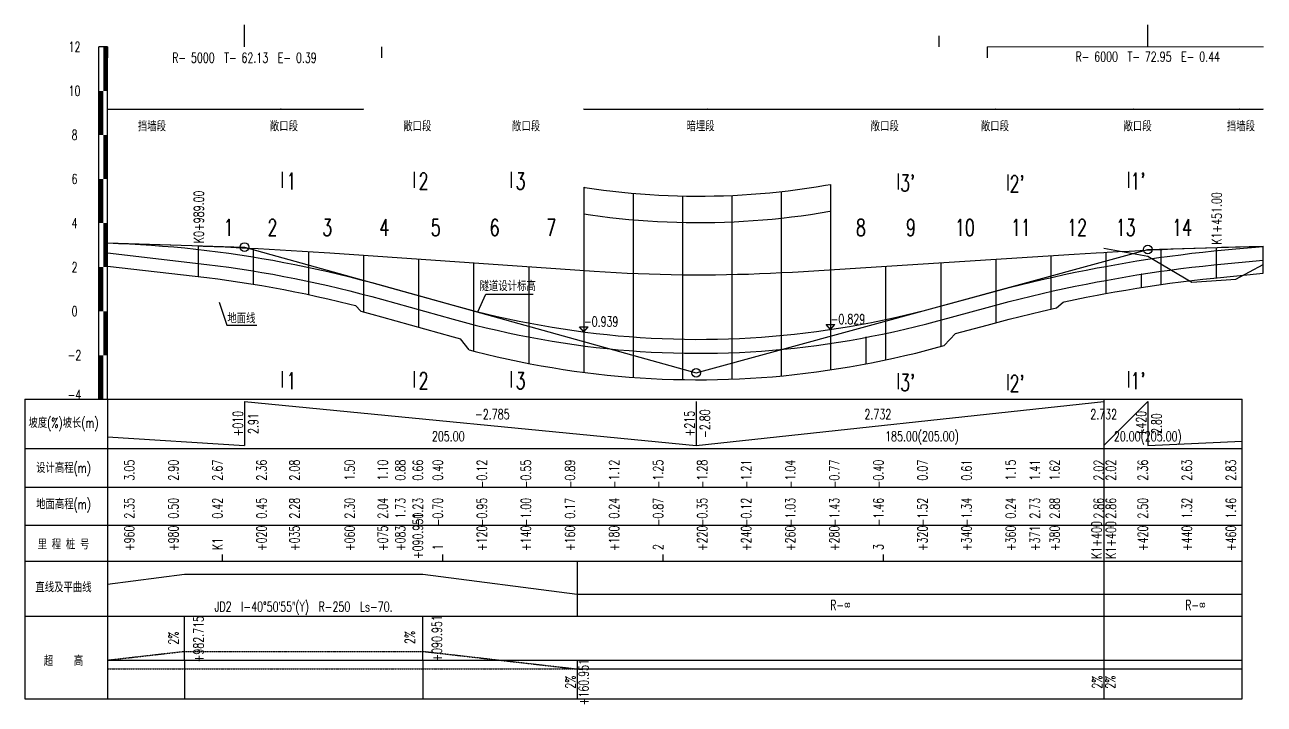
# Model space of a CAD drawing. Header units: millimetres. Extents: x -24222 to 32035, y -74604 to 14337.
# Drawn here: x -24222 to 32035, y -74604 to -43765 of the extents above; entities that cross this region are included whole.
import ezdxf
from ezdxf.enums import TextEntityAlignment as Align

# ---------------------------------------------------------------- set-up
doc = ezdxf.new("R2010")
doc.units = ezdxf.units.MM
doc.header["$LTSCALE"] = 0.25
doc.header["$MEASUREMENT"] = 0
doc.linetypes.add('DASHED', pattern=[19.05, 12.7, -6.35])
for name, color, linetype in [('BPD1', 5, 'Continuous'), ('dmx', 7, 'Continuous'), ('LCZH', 5, 'Continuous'), ('shuju', 5, 'Continuous'), ('sjx', 1, 'Continuous'), ('变坡点', 5, 'Continuous'), ('右超高', 1, 'Continuous'), ('左超高', 6, 'ByLayer'), ('文字', 7, 'Continuous'), ('标尺', 3, 'Continuous'), ('栏目', 3, 'Continuous'), ('次轮廓线', 7, 'Continuous'), ('轮廓线', 1, 'Continuous'), ('面积', 4, 'Continuous')]:
    doc.layers.add(name, color=color, linetype=linetype)
doc.styles.get("Standard").update_dxf_attribs({"font": 'simplex1.shx', "width": 0.7, "bigfont": 'hztxt.shx'})
doc.dimstyles.new('副本 100', dxfattribs={"dimscale": 1.5, "dimtxt": 3, "dimasz": 2, "dimexe": 1, "dimexo": 1, "dimgap": 0.5, "dimtad": 1, "dimdec": 0, "dimlfac": 100, "dimzin": 0, "dimdsep": 46, "dimtxsty": 'Standard', "dimcen": 0.09, "dimclrd": 256, "dimclre": 256, "dimclrt": 7, "dimadec": 0, "dimazin": 0, "dimtfac": 1, "dimtdec": 0, "dimtix": 1, "dimtmove": 0, "dimatfit": 3, "dimfxl": 0, "dimtolj": 1, "dimtzin": 0, "dimarcsym": 0})

# ---------------------------------------------------------------- blocks, each defined once
blk = doc.blocks.new('*D151')
at = {"lineweight": -2}
for p, q in [((-16350, -47597), (-16350, -47586)), ((-16347, -47588), (-8853, -47588)), ((-8850, -47597), (-8850, -47586))]:
    blk.add_line(p, q, dxfattribs=at)
for points in [[(-16347, -47587), (-16347, -47588), (-16350, -47588)], [(-8853, -47587), (-8853, -47588), (-8850, -47588)]]:
    blk.add_solid(points)
at = {"layer": 'Defpoints', "color": 0}
for p in [(-8850, -47588), (-16350, -53800), (-8850, -54226)]:
    blk.add_point(p, dxfattribs=at)
at = {"color": 7, "lineweight": -3, "insert": (-12600, -47585), "char_height": 4.5, "attachment_point": 5}
blk.add_mtext('\\A1;3x2500', dxfattribs=at)
blk = doc.blocks.new('*D152')
at = {"lineweight": -2}
for p, q in [((1150, -47597), (1150, -47586)), ((1153, -47588), (12347, -47588)), ((12350, -47597), (12350, -47586))]:
    blk.add_line(p, q, dxfattribs=at)
for points in [[(1153, -47587), (1153, -47588), (1150, -47588)], [(12347, -47587), (12347, -47588), (12350, -47588)]]:
    blk.add_solid(points)
at = {"layer": 'Defpoints', "color": 0}
for p in [(12350, -47588), (1150, -53800), (12350, -54765)]:
    blk.add_point(p, dxfattribs=at)
at = {"color": 7, "lineweight": -3, "insert": (6750, -47585), "char_height": 4.5, "attachment_point": 5}
blk.add_mtext('\\A1;5x2240', dxfattribs=at)
blk = doc.blocks.new('*D153')
at = {"lineweight": -2}
for p, q in [((12350, -47597), (12350, -47586)), ((12353, -47588), (17347, -47588)), ((17350, -47597), (17350, -47586))]:
    blk.add_line(p, q, dxfattribs=at)
for points in [[(12353, -47587), (12353, -47588), (12350, -47588)], [(17347, -47587), (17347, -47588), (17350, -47588)]]:
    blk.add_solid(points)
at = {"layer": 'Defpoints', "color": 0}
for p in [(17350, -47588), (12350, -53800), (17350, -54914)]:
    blk.add_point(p, dxfattribs=at)
at = {"color": 7, "lineweight": -3, "insert": (14850, -47585), "char_height": 4.5, "attachment_point": 5}
blk.add_mtext('\\A1;2x2500', dxfattribs=at)
blk = doc.blocks.new('*D154')
at = {"lineweight": -2}
for p, q in [((22350, -47597), (22350, -47586)), ((22353, -47588), (29847, -47588)), ((29850, -47597), (29850, -47586))]:
    blk.add_line(p, q, dxfattribs=at)
for points in [[(22353, -47587), (22353, -47588), (22350, -47588)], [(29847, -47587), (29847, -47588), (29850, -47588)]]:
    blk.add_solid(points)
at = {"layer": 'Defpoints', "color": 0}
for p in [(29850, -47588), (22350, -53800), (29850, -54226)]:
    blk.add_point(p, dxfattribs=at)
at = {"color": 7, "lineweight": -3, "insert": (26100, -47585), "char_height": 4.5, "attachment_point": 5}
blk.add_mtext('\\A1;3x2500', dxfattribs=at)
blk = doc.blocks.new('*D155')
at = {"lineweight": -2}
for p, q in [((13962, -57941), (13951, -57943)), ((13953, -57946), (13953, -59140)), ((13962, -59141), (13951, -59143))]:
    blk.add_line(p, q, dxfattribs=at)
for points in [[(13952, -57946), (13953, -57946), (13953, -57943)], [(13952, -59140), (13953, -59140), (13953, -59143)]]:
    blk.add_solid(points)
at = {"layer": 'Defpoints', "color": 0}
for p in [(14850, -57776), (14850, -58976), (13953, -59143)]:
    blk.add_point(p, dxfattribs=at)
at = {"color": 7, "lineweight": -3, "insert": (13950, -58543), "char_height": 4.5, "attachment_point": 5, "rotation": 90}
blk.add_mtext('\\A1;120', dxfattribs=at)
blk = doc.blocks.new('*D156')
at = {"lineweight": -2}
for p, q in [((26462, -55085), (26451, -55087)), ((26453, -55089), (26453, -55683)), ((26462, -55685), (26451, -55687))]:
    blk.add_line(p, q, dxfattribs=at)
for points in [[(26452, -55089), (26453, -55089), (26453, -55086)], [(26452, -55683), (26453, -55683), (26453, -55686)]]:
    blk.add_solid(points)
at = {"layer": 'Defpoints', "color": 0}
for p in [(27350, -54955), (26453, -55686), (27350, -55555)]:
    blk.add_point(p, dxfattribs=at)
at = {"color": 7, "lineweight": -3, "insert": (26450, -55386), "char_height": 4.5, "attachment_point": 5, "rotation": 90}
blk.add_mtext('\\A1;60', dxfattribs=at)
blk = doc.blocks.new('*D157')
at = {"lineweight": -2}
for p, q in [((17350, -47597), (17350, -47586)), ((17353, -47588), (22347, -47588)), ((22350, -47597), (22350, -47586))]:
    blk.add_line(p, q, dxfattribs=at)
for points in [[(17353, -47587), (17353, -47588), (17350, -47588)], [(22347, -47587), (22347, -47588), (22350, -47588)]]:
    blk.add_solid(points)
at = {"layer": 'Defpoints', "color": 0}
for p in [(22350, -47588), (17350, -53800), (22350, -54914)]:
    blk.add_point(p, dxfattribs=at)
at = {"color": 7, "lineweight": -3, "insert": (19850, -47585), "char_height": 4.5, "attachment_point": 5}
blk.add_mtext('\\A1;2x2500', dxfattribs=at)
blk = doc.blocks.new('*D158')
at = {"lineweight": -2}
for p, q in [((-20464, -47597), (-20464, -47586)), ((-20461, -47588), (-16353, -47588)), ((-16350, -47597), (-16350, -47586))]:
    blk.add_line(p, q, dxfattribs=at)
for points in [[(-20461, -47587), (-20461, -47588), (-20464, -47588)], [(-16353, -47587), (-16353, -47588), (-16350, -47588)]]:
    blk.add_solid(points)
at = {"layer": 'Defpoints', "color": 0}
for p in [(-16350, -47588), (-20464, -53800), (-16350, -54226)]:
    blk.add_point(p, dxfattribs=at)
at = {"color": 7, "lineweight": -3, "insert": (-18407, -47585), "char_height": 4.5, "attachment_point": 5}
blk.add_mtext('\\A1;41', dxfattribs=at)
blk = doc.blocks.new('*D159')
at = {"lineweight": -2}
for p, q in [((29850, -47597), (29850, -47586)), ((29853, -47588), (31984, -47588)), ((31987, -47597), (31987, -47586))]:
    blk.add_line(p, q, dxfattribs=at)
for points in [[(29853, -47587), (29853, -47588), (29850, -47588)], [(31984, -47587), (31984, -47588), (31987, -47588)]]:
    blk.add_solid(points)
at = {"layer": 'Defpoints', "color": 0}
for p in [(31987, -47588), (29850, -53800), (31987, -54226)]:
    blk.add_point(p, dxfattribs=at)
at = {"color": 7, "lineweight": -3, "insert": (30918, -47585), "char_height": 4.5, "attachment_point": 5}
blk.add_mtext('\\A1;29', dxfattribs=at)

msp = doc.modelspace()

# ---------------------------------------------------------------- linework, layer by layer
msp.add_line((31987.179, -55045.342), (31987.179, -53807.455))
at = {"layer": 'BPD1'}
for p, q in [((-14250.292, -60868.401), (-14250.292, -62868.401)), ((-14250.292, -60868.401), (6249.708, -62868.401)), ((6249.708, -60868.401), (6249.708, -62868.401)), ((6249.708, -62868.401), (24749.708, -60868.401)), ((24749.708, -62868.401), (26749.708, -60868.401)), ((26749.708, -60868.401), (26749.708, -62868.401)), ((-20463.706, -62467.536), (-14250.292, -62868.401)), ((26749.708, -62868.401), (31030.421, -62669.298)), ((844.762, -68108.461), (844.762, -70605.404)), ((-20463.706, -72605.404), (24749.708, -72605.404)), ((24749.708, -72605.404), (31030.421, -72605.404))]:
    msp.add_line(p, q, dxfattribs=at)
at = {"layer": 'BPD1', "flags": 128}
for points in [[(-20463.706, -69156.519), (-16978.809, -68708.461), (-6155.238, -68708.461), (844.762, -69608.461), (24749.708, -69608.461)], [(24749.708, -69608.461), (31030.421, -69608.461)]]:
    msp.add_lwpolyline(points, dxfattribs=at)
at = {"layer": 'dmx'}
msp.add_lwpolyline([(24749.708, -53902.25), (26749.708, -54263.325), (28749.708, -55442.019), (30749.708, -55309.359), (31987.179, -54650.33)], dxfattribs=at)
at = {"layer": 'LCZH'}
for p, q in [((-15250.292, -68108.461), (-15250.292, -67808.461)), ((-5250.292, -68108.461), (-5250.292, -67808.461)), ((4749.708, -68108.461), (4749.708, -67808.461)), ((14749.708, -68108.461), (14749.708, -67808.461))]:
    msp.add_line(p, q, dxfattribs=at)
at = {"layer": 'shuju'}
for p, q in [((-16978.792, -72605.404), (-16978.792, -70605.404)), ((-6155.192, -72605.404), (-6155.192, -70605.404)), ((-16978.792, -72605.404), (-16978.792, -74356.923)), ((-6155.192, -72605.404), (-6155.192, -74356.923)), ((844.808, -72605.404), (844.808, -74356.923)), ((844.808, -72605.404), (844.808, -74356.923))]:
    msp.add_line(p, q, dxfattribs=at)
at = {"layer": 'sjx'}
for p, q in [((-8968.916, -56769.297), (-9213.706, -56506.927)), ((22614.088, -56611.62), (22904.103, -56349.435)), ((17514.983, -58322.236), (18025.355, -57782.817)), ((-4050.292, -58523.137), (-4450.292, -58017.15))]:
    msp.add_line(p, q, dxfattribs=at)
at = {"layer": 'sjx', "flags": 128}
for points in [[(1149.708, -51138.158), (1201.972, -51146.509), (1623.299, -51208.565), (2044.217, -51265.299), (2464.759, -51316.725), (2884.959, -51362.858), (3304.852, -51403.708), (3724.473, -51439.286), (4143.859, -51469.602), (4563.045, -51494.664), (4982.07, -51514.478), (5400.971, -51529.05), (5819.784, -51538.384), (6238.549, -51542.482), (6657.303, -51541.346), (7076.085, -51534.975), (7494.931, -51523.367), (7913.881, -51506.52), (8332.972, -51484.428), (8752.24, -51457.086), (9171.724, -51424.487), (9591.459, -51386.621), (10011.481, -51343.479), (10431.825, -51295.05), (10852.526, -51241.321), (11273.617, -51182.278), (11695.131, -51117.907), (12117.101, -51048.192), (12349.708, -51006.855)], [(1149.708, -52351.757), (1455.717, -52396.828), (1891.234, -52455.53), (2326.445, -52508.751), (2761.378, -52556.5), (3196.06, -52598.789), (3630.52, -52635.625), (4064.788, -52667.017), (4498.895, -52692.971), (4932.869, -52713.492), (5366.741, -52728.585), (5800.543, -52738.253), (6234.305, -52742.498), (6668.059, -52741.321), (7101.834, -52734.722), (7535.663, -52722.699), (7969.576, -52705.25), (8403.604, -52682.371), (8837.777, -52654.057), (9272.125, -52620.302), (9706.678, -52581.1), (10141.465, -52536.441), (10576.515, -52486.318), (11011.856, -52430.719), (11447.515, -52369.634), (11883.519, -52303.05), (12319.893, -52230.955), (12349.708, -52225.656)], [(-20463.706, -53668.177), (-19963.706, -53685.677), (-19463.706, -53708.177), (-18963.706, -53735.677), (-18463.706, -53768.177), (-17963.706, -53805.677), (-17463.706, -53848.177), (-16963.706, -53895.677), (-16463.706, -53948.177), (-15963.706, -54005.677), (-15463.706, -54068.177), (-14963.706, -54135.677), (-14463.706, -54208.177), (-13963.706, -54285.677), (-13463.706, -54368.177), (-12963.706, -54455.677), (-12463.706, -54548.177), (-11963.706, -54645.677), (-11463.706, -54748.177), (-10963.706, -54855.677), (-10463.706, -54968.177), (-9963.706, -55085.677), (-9463.706, -55208.177), (-8963.706, -55335.677), (-8463.706, -55468.177), (-8036.877, -55585.243), (-4784.438, -56491.166), (-4284.438, -56627.309), (-3784.438, -56757.203), (-3284.438, -56880.846), (-2784.438, -56998.239), (-2284.438, -57109.382), (-1784.438, -57214.276), (-1284.438, -57312.919), (-784.438, -57405.312), (-284.438, -57491.456), (215.562, -57571.349), (715.562, -57644.992), (1215.562, -57712.386), (1715.562, -57773.529), (2215.562, -57828.422), (2715.562, -57877.065), (3215.562, -57919.459), (3715.562, -57955.602), (4215.562, -57985.495), (4715.562, -58009.139), (5215.562, -58026.532), (5715.562, -58037.675), (6215.562, -58042.568), (6715.562, -58041.212), (7215.562, -58033.605), (7715.562, -58019.748), (8215.562, -57999.642), (8715.562, -57973.285), (9215.562, -57940.678), (9715.562, -57901.822), (10215.562, -57856.715), (10715.562, -57805.358), (11215.562, -57747.751), (11715.562, -57683.895), (12215.562, -57613.788), (12715.562, -57537.431), (13215.562, -57454.825), (13715.562, -57365.968), (14215.562, -57270.861), (14715.562, -57169.504), (15215.562, -57061.898), (15715.562, -56948.041), (16215.562, -56827.934), (16715.562, -56701.578), (17215.562, -56568.971), (17283.855, -56550.374), (19454.586, -55957.393), (19954.586, -55822.891), (20454.586, -55692.556), (20954.586, -55566.387), (21454.586, -55444.385), (21954.586, -55326.55), (22454.586, -55212.881), (22954.586, -55103.379), (23454.586, -54998.044), (23954.586, -54896.875), (24454.586, -54799.873), (24749.708, -54744.574), (25249.708, -54654.198), (25749.708, -54567.988), (26249.708, -54485.946), (26749.708, -54408.07), (27249.708, -54334.36), (27749.708, -54264.817), (28249.708, -54199.441), (28749.708, -54138.232), (29249.708, -54081.189), (29749.708, -54028.313), (30249.708, -53979.604), (30749.708, -53935.061), (31987.179, -53835.133)], [(-20463.706, -54123.177), (-15963.706, -54640.677), (-15463.706, -54703.177), (-14963.706, -54770.677), (-14463.706, -54843.177), (-13963.706, -54920.677), (-13463.706, -55003.177), (-12963.706, -55090.677), (-12463.706, -55183.177), (-11963.706, -55280.677), (-11463.706, -55383.177), (-10963.706, -55490.677), (-10463.706, -55603.177), (-9963.706, -55720.677), (-9463.706, -55843.177), (-8963.706, -55970.677), (-8463.706, -56103.177), (-8036.877, -56220.243), (-4784.438, -57126.166), (-4284.438, -57262.309), (-3784.438, -57392.203), (-3284.438, -57515.846), (-2784.438, -57633.239), (-2284.438, -57744.382), (-1784.438, -57849.276), (-1284.438, -57947.919), (-784.438, -58040.312), (-284.438, -58126.456), (215.562, -58206.349), (715.562, -58279.992), (1215.562, -58347.386), (1715.562, -58408.529), (2215.562, -58463.422), (2715.562, -58512.065), (3215.562, -58554.459), (3715.562, -58590.602), (4215.562, -58620.495), (4715.562, -58644.139), (5215.562, -58661.532), (5715.562, -58672.675), (6215.562, -58677.568), (6715.562, -58676.212), (7215.562, -58668.605), (7715.562, -58654.748), (8215.562, -58634.642), (8715.562, -58608.285), (9215.562, -58575.678), (9715.562, -58536.822), (10215.562, -58491.715), (10715.562, -58440.358), (11215.562, -58382.751), (11715.562, -58318.895), (12215.562, -58248.788), (12715.562, -58172.431), (13215.562, -58089.825), (13715.562, -58000.968), (14215.562, -57905.861), (14715.562, -57804.504), (15215.562, -57696.898), (15715.562, -57583.041), (16215.562, -57462.934), (16715.562, -57336.578), (17215.562, -57203.971), (17283.855, -57185.374), (19454.586, -56592.393), (19954.586, -56457.891), (20454.586, -56327.556), (20954.586, -56201.387), (21454.586, -56079.385), (21954.586, -55961.55), (22454.586, -55847.881), (22954.586, -55738.379), (23454.586, -55633.044), (23954.586, -55531.875), (24454.586, -55434.873), (24749.708, -55379.574), (25249.708, -55289.198), (25749.708, -55202.988), (26249.708, -55120.946), (26749.708, -55043.07), (27249.708, -54969.36), (27749.708, -54899.817), (28249.708, -54834.441), (28749.708, -54773.232), (29249.708, -54716.189), (29749.708, -54663.313), (31987.179, -54445.342)], [(-20463.706, -54723.177), (-15963.706, -55240.677), (-15463.706, -55303.177), (-14963.706, -55370.677), (-14463.706, -55443.177), (-13963.706, -55520.677), (-13463.706, -55603.177), (-12963.706, -55690.677), (-12463.706, -55783.177), (-11963.706, -55880.677), (-11463.706, -55983.177), (-10963.706, -56090.677), (-10463.706, -56203.177), (-9963.706, -56320.677), (-9463.706, -56443.177), (-9213.706, -56506.927)], [(22904.103, -56349.435), (22954.586, -56338.379), (23454.586, -56233.044), (23954.586, -56131.875), (24454.586, -56034.873), (24749.708, -55979.574), (25249.708, -55889.198), (25749.708, -55802.988), (26249.708, -55720.946), (26749.708, -55643.07), (27249.708, -55569.36), (27749.708, -55499.817), (28249.708, -55434.441), (28749.708, -55373.232), (29249.708, -55316.189), (29749.708, -55263.313), (31987.179, -55045.342)], [(-8968.916, -56769.297), (-8463.706, -56903.177), (-8036.877, -57020.243), (-4784.438, -57926.166), (-4450.292, -58017.15)], [(18025.355, -57782.817), (19454.586, -57392.393), (19954.586, -57257.891), (20454.586, -57127.556), (20954.586, -57001.387), (21454.586, -56879.385), (21954.586, -56761.55), (22614.088, -56611.62)], [(-4050.292, -58523.137), (-3784.438, -58592.203), (-3284.438, -58715.846), (-2784.438, -58833.239), (-2284.438, -58944.382), (-1784.438, -59049.276), (-1284.438, -59147.919), (-784.438, -59240.312), (-284.438, -59326.456), (215.562, -59406.349), (715.562, -59479.992), (1215.562, -59547.386), (1715.562, -59608.529), (2215.562, -59663.422), (2715.562, -59712.065), (3215.562, -59754.459), (3715.562, -59790.602), (4215.562, -59820.495), (4715.562, -59844.139), (5215.562, -59861.532), (5715.562, -59872.675), (6215.562, -59877.568), (6715.562, -59876.212), (7215.562, -59868.605), (7715.562, -59854.748), (8215.562, -59834.642), (8715.562, -59808.285), (9215.562, -59775.678), (9715.562, -59736.822), (10215.562, -59691.715), (10715.562, -59640.358), (11215.562, -59582.751), (11715.562, -59518.895), (12215.562, -59448.788), (12715.562, -59372.431), (13215.562, -59289.825), (13715.562, -59200.968), (14215.562, -59105.861), (14715.562, -59004.504), (15215.562, -58896.898), (15715.562, -58783.041), (16215.562, -58662.934), (16715.562, -58536.578), (17215.562, -58403.971), (17283.855, -58385.374), (17514.983, -58322.236)]]:
    msp.add_lwpolyline(points, dxfattribs=at)
at = {"layer": '变坡点'}
for p, q in [((-14250.292, -44764.579), (-14250.292, -43764.579)), ((26749.708, -44764.579), (26749.708, -43764.579)), ((17283.855, -44764.579), (17283.855, -44264.579)), ((-20463.706, -44764.579), (-20463.706, -45264.579)), ((-8036.877, -44764.579), (-8036.877, -45264.579)), ((19454.586, -44764.579), (19454.586, -45264.579)), ((-20463.706, -53668.177), (-20463.706, -50268.177))]:
    msp.add_line(p, q, dxfattribs=at)
at = {"layer": '变坡点', "const_width": 50, "flags": 128}
for points in [[(19454.586, -44764.579), (24749.708, -44764.579)], [(24749.708, -44764.579), (32009.692, -44764.579)]]:
    msp.add_lwpolyline(points, dxfattribs=at)
at = {"layer": '变坡点', "flags": 128}
for points in [[(-20463.706, -53668.177), (-14250.292, -53854.579), (6249.708, -59564.579), (24749.708, -54510.921)], [(24749.708, -54510.921), (26749.708, -53964.579), (31987.179, -53807.455)]]:
    msp.add_lwpolyline(points, dxfattribs=at)
at = {"layer": '变坡点'}
for centre in [(-14250.292, -53854.579), (26749.708, -53964.579), (6249.708, -59564.579)]:
    msp.add_circle(centre, 200, dxfattribs=at)
at = {"layer": '右超高', "color": 5, "flags": 128}
msp.add_lwpolyline([(24749.708, -73005.404), (31030.421, -73005.404)], dxfattribs=at)
at = {"layer": '左超高', "color": 5, "linetype": 'DASHED', "flags": 128}
for points in [[(-20463.706, -72603.68), (-16978.792, -72205.404), (-6155.192, -72205.404), (844.808, -73005.404), (24749.708, -73005.404)], [(-20463.706, -73005.404), (-16978.792, -73005.404), (-6155.192, -73005.404), (844.808, -73005.404), (24749.708, -73005.404)]]:
    msp.add_lwpolyline(points, dxfattribs=at)
at = {"layer": '左超高', "flags": 128}
msp.add_lwpolyline([(24749.708, -73005.404), (31030.421, -73005.404)], dxfattribs=at)
at = {"layer": '文字'}
for p, q in [((-3659.25, -56788.16), (-3295.469, -55990.018)), ((-3295.469, -55990.018), (-1140.601, -55990.018)), ((-15396.341, -56359.027), (-15047.236, -57394.301)), ((-15047.236, -57394.301), (-13694.145, -57394.301))]:
    msp.add_line(p, q, dxfattribs=at)
at = {"layer": '文字', "const_width": 60}
for points in [[(-12533.741, -51174.237), (-12533.741, -50424.237)], [(-6538.211, -51174.237), (-6538.211, -50424.237)], [(-2135.6, -51174.237), (-2135.6, -50424.237)], [(15431.325, -51253.058), (15431.325, -50503.058)], [(20402.678, -51296.566), (20402.678, -50546.566)], [(25885.489, -51174.237), (25885.489, -50424.237)], [(-12533.741, -60233.628), (-12533.741, -59483.628)], [(-6538.211, -60233.628), (-6538.211, -59483.628)], [(-2135.6, -60235.842), (-2135.6, -59485.842)], [(15431.325, -60314.662), (15431.325, -59564.662)], [(20402.678, -60358.17), (20402.678, -59608.17)], [(25885.489, -60235.842), (25885.489, -59485.842)]]:
    msp.add_lwpolyline(points, dxfattribs=at)
at = {"layer": '标尺'}
for p, q in [((-20863.706, -60764.579), (-20863.706, -44764.579)), ((-20463.706, -44764.579), (-20863.706, -44764.579)), ((-20463.706, -60764.579), (-20463.706, -44764.579)), ((24749.708, -60764.579), (31030.421, -60764.579)), ((31030.421, -68108.461), (31030.421, -60764.579)), ((31030.421, -74356.923), (31030.421, -68108.461))]:
    msp.add_line(p, q, dxfattribs=at)
at = {"layer": '标尺', "const_width": 200, "flags": 128}
for points in [[(-20563.706, -46764.579), (-20563.706, -44764.579)], [(-20763.706, -48764.579), (-20763.706, -46764.579)], [(-20563.706, -50764.579), (-20563.706, -48764.579)], [(-20763.706, -52764.579), (-20763.706, -50764.579)], [(-20563.706, -54764.579), (-20563.706, -52764.579)], [(-20763.706, -56764.579), (-20763.706, -54764.579)], [(-20563.706, -58764.579), (-20563.706, -56764.579)], [(-20763.706, -60764.579), (-20763.706, -58764.579)]]:
    msp.add_lwpolyline(points, dxfattribs=at)
at = {"layer": '栏目'}
for p, q in [((-24221.558, -60764.579), (24749.708, -60764.579)), ((-24221.558, -60764.579), (-24221.558, -68108.461)), ((-20463.706, -60764.579), (-20463.706, -74356.923)), ((24749.708, -60764.579), (31030.421, -60764.579)), ((24749.708, -60764.579), (24749.708, -68108.461)), ((-24221.558, -62997.642), (24749.708, -62997.642)), ((24749.708, -63004.034), (31030.421, -63004.034)), ((-24221.558, -64753.004), (24749.708, -64753.004)), ((24749.708, -64753.004), (31030.421, -64753.004)), ((-24221.558, -66481.865), (24749.708, -66481.865)), ((24749.708, -66481.865), (31030.421, -66481.865)), ((-24221.558, -68108.461), (24749.708, -68108.461)), ((-24221.558, -68108.461), (-24221.558, -74356.923)), ((24749.708, -68108.461), (31030.421, -68108.461)), ((24749.708, -68108.461), (24749.708, -74356.923)), ((-24221.558, -70605.404), (24749.708, -70605.404)), ((24749.708, -70605.404), (31030.421, -70605.404)), ((-24221.558, -74356.923), (24749.708, -74356.923)), ((24749.708, -74356.923), (31030.421, -74356.923))]:
    msp.add_line(p, q, dxfattribs=at)
at = {"layer": '次轮廓线'}
for p, q in [((3389.708, -51410.902), (3389.708, -59767.047)), ((5629.708, -51534.148), (5629.708, -59870.762)), ((7869.708, -51508.296), (7869.708, -59848.55)), ((10109.708, -51332.162), (10109.708, -59701.264)), ((-13850.292, -53912.488), (-13850.292, -55539.39)), ((27349.708, -53965.433), (27349.708, -55555.452)), ((-11350.292, -54056.589), (-11350.292, -56007.561)), ((-8850.292, -54225.994), (-8850.292, -56800.732)), ((-6350.292, -54397.945), (-6350.292, -57490.018)), ((17349.708, -54560.677), (17349.708, -58367.384)), ((19849.708, -54402.14), (19849.708, -57286.104)), ((22349.708, -54243.604), (22349.708, -56671.724)), ((24849.708, -54090.326), (24849.708, -55961.498)), ((-3850.292, -54569.897), (-3850.292, -58575.095)), ((-1350.292, -54741.848), (-1350.292, -59134.927)), ((14849.708, -54719.214), (14849.708, -58975.634))]:
    msp.add_line(p, q, dxfattribs=at)
at = {"layer": '轮廓线'}
for p, q in [((1149.708, -51138.158), (1149.708, -59538.509)), ((12349.708, -51006.855), (12349.708, -59428.302)), ((-16350.292, -53799.637), (-16350.292, -55196.22)), ((29849.708, -53871.79), (29849.708, -55253.572))]:
    msp.add_line(p, q, dxfattribs=at)
at = {"layer": '轮廓线', "flags": 128}
for points in [[(-20463.706, -53668.177), (-18128.34, -53738.238), (-17628.34, -53753.863), (-17128.34, -53770.738), (-16628.34, -53788.863), (-16128.34, -53808.238), (-15628.34, -53828.863), (-15128.34, -53850.738), (-14628.34, -53873.863), (-14128.34, -53898.238), (-13628.34, -53923.863), (-13128.34, -53950.738), (-12628.34, -53978.863), (-12128.34, -54008.238), (-11628.34, -54038.863), (-11128.34, -54070.738), (-10628.34, -54103.863), (-10372.243, -54121.314), (1622.879, -54946.344), (2122.879, -54978.948), (2622.879, -55007.982), (3122.879, -55033.443), (3622.879, -55055.333), (4122.879, -55073.652), (4622.879, -55088.4), (5122.879, -55099.576), (5622.879, -55107.18), (6122.879, -55111.213), (6622.879, -55111.675), (7122.879, -55108.565), (7622.879, -55101.884), (8122.879, -55091.631), (8622.879, -55077.807), (9122.879, -55060.412), (9622.879, -55039.445), (10122.879, -55014.907), (10622.879, -54986.797), (10876.538, -54971.171), (23408.245, -54176.477), (23908.245, -54145.395), (24408.245, -54115.563), (24749.708, -54096.043)], [(24749.708, -54096.043), (24908.245, -54086.98), (25408.245, -54059.648), (25908.245, -54033.566), (26408.245, -54008.733), (26908.245, -53985.151), (27408.245, -53962.819), (27908.245, -53941.736), (28408.245, -53921.904), (28908.245, -53903.322), (29408.245, -53885.989), (29908.245, -53869.907), (30091.172, -53864.336), (31987.179, -53807.455)]]:
    msp.add_lwpolyline(points, dxfattribs=at)
at = {"layer": '面积'}
for p, q in [((12349.708, -57593.302), (12150.648, -57368.859)), ((12150.648, -57368.859), (12548.769, -57368.859)), ((12349.708, -57593.302), (12548.769, -57368.859)), ((1149.708, -57703.509), (950.648, -57479.066)), ((950.648, -57479.066), (1348.769, -57479.066)), ((1149.708, -57703.509), (1348.769, -57479.066))]:
    msp.add_line(p, q, dxfattribs=at)

# ---------------------------------------------------------------- texts
at = {"layer": 'BPD1', "width": 0.7}
for s, p in [('-2.785', (-3000.292, -61668.401)), ('2.732', (14499.708, -61668.401)), ('2.732', (24749.708, -61668.401)), ('205.00', (-5000.292, -62668.401)), ('185.00(205.00)', (16499.708, -62668.401)), ('20.00(205.00)', (26749.708, -62668.401))]:
    msp.add_text(s, height=450, dxfattribs=at).set_placement(p, align=Align.CENTER)
for s, p in [('-2.80', (6649.708, -61868.401)), ('+010', (-14550.292, -61868.401)), ('2.91', (-13850.292, -61868.401)), ('+215', (5949.708, -61868.401)), ('+420', (26449.708, -61868.401)), ('2.80', (27149.708, -61868.401))]:
    msp.add_text(s, height=450, rotation=90, dxfattribs=at).set_placement(p, align=Align.MIDDLE)
for s, p in [('JD2  I-40°50′55″(Y)  R-250  Ls-70.', (-11567.023, -70208.461)), ('R-∞', (12797.235, -70108.461)), ('R-∞', (28910.818, -70108.461))]:
    msp.add_text(s, height=450, dxfattribs=at).set_placement(p, align=Align.MIDDLE)
at = {"layer": 'shuju', "width": 0.7}
for s, p in [('3.05', (-19250.292, -63507.961)), ('2.90', (-17250.292, -63507.961)), ('2.67', (-15250.292, -63507.961)), ('2.36', (-13250.292, -63507.961)), ('2.08', (-11750.292, -63507.961)), ('1.50', (-9250.292, -63507.961)), ('1.10', (-7750.292, -63507.961)), ('0.88', (-6950.292, -63507.961)), ('0.66', (-6155.192, -63507.961)), ('0.40', (-5250.292, -63507.961)), ('-0.12', (-3250.292, -63507.961)), ('-0.55', (-1250.292, -63507.961)), ('-0.89', (749.708, -63507.961)), ('-1.12', (2749.708, -63507.961)), ('-1.25', (4749.708, -63507.961)), ('-1.28', (6749.708, -63507.961)), ('-1.04', (10749.708, -63507.961)), ('-0.77', (12749.708, -63507.961)), ('-0.40', (14749.708, -63507.961)), ('0.07', (16749.708, -63507.961)), ('1.15', (20749.708, -63507.961)), ('1.62', (22749.708, -63507.961)), ('2.02', (24749.708, -63507.961)), ('2.36', (26749.708, -63507.961)), ('2.63', (28749.708, -63507.961)), ('2.83', (30749.708, -63507.961)), ('-1.21', (8749.708, -63507.961)), ('0.61', (18749.708, -63507.961)), ('1.41', (21849.708, -63507.961)), ('2.35', (-19250.292, -65236.359)), ('0.50', (-17250.292, -65236.359)), ('0.42', (-15250.292, -65236.359)), ('0.45', (-13250.292, -65236.359)), ('2.28', (-11750.292, -65236.359)), ('2.30', (-9250.292, -65236.359)), ('2.04', (-7750.292, -65236.359)), ('1.73', (-6950.292, -65236.359)), ('-0.23', (-6155.192, -65236.359)), ('-0.70', (-5250.292, -65236.359)), ('-0.95', (-3250.292, -65236.359)), ('-1.00', (-1250.292, -65236.359)), ('0.17', (749.708, -65236.359)), ('0.24', (2749.708, -65236.359)), ('-0.87', (4749.708, -65236.359)), ('-0.35', (6749.708, -65236.359)), ('-0.12', (8749.708, -65236.359)), ('-1.03', (10749.708, -65236.359)), ('-1.43', (12749.708, -65236.359)), ('-1.46', (14749.708, -65236.359)), ('-1.52', (16749.708, -65236.359)), ('-1.34', (18749.708, -65236.359)), ('0.24', (20749.708, -65236.359)), ('2.73', (21849.708, -65236.359)), ('2.88', (22749.708, -65236.359)), ('2.86', (24749.708, -65236.359)), ('2.50', (26749.708, -65236.359)), ('1.32', (28749.708, -65236.359)), ('1.46', (30749.708, -65236.359))]:
    msp.add_text(s, height=450, rotation=90, dxfattribs=at).set_placement(p, align=Align.RIGHT)
for s, p in [('2.02', (24849.708, -63507.961)), ('2.86', (24849.708, -65236.359))]:
    msp.add_text(s, height=450, rotation=90, dxfattribs=at).set_placement(p, align=Align.TOP_RIGHT)
for s, p in [('+090.951', (-6155.192, -68019.736)), ('K1+400', (24649.708, -68008.461)), ('+960', (-19250.292, -67657.936)), ('+980', (-17250.292, -67657.936)), ('+020', (-13250.292, -67657.936)), ('+035', (-11750.292, -67657.936)), ('+060', (-9250.292, -67657.936)), ('+075', (-7750.292, -67657.936)), ('+083', (-6950.292, -67657.936)), ('+120', (-3250.292, -67657.936)), ('+140', (-1250.292, -67657.936)), ('+160', (749.708, -67657.936)), ('+180', (2749.708, -67657.936)), ('+220', (6749.708, -67657.936)), ('+240', (8749.708, -67657.936)), ('+260', (10749.708, -67657.936)), ('+280', (12749.708, -67657.936)), ('+320', (16749.708, -67657.936)), ('+340', (18749.708, -67657.936)), ('+360', (20749.708, -67657.936)), ('+371', (21849.708, -67657.936)), ('+380', (22749.708, -67657.936)), ('+420', (26749.708, -67657.936)), ('+440', (28749.708, -67657.936)), ('+460', (30749.708, -67657.936)), ('K1', (-15250.292, -67608.461)), ('1', (-5250.292, -67608.461)), ('2', (4749.708, -67608.461)), ('3', (14749.708, -67608.461))]:
    msp.add_text(s, height=450, rotation=90, dxfattribs=at).set_placement(p)
msp.add_text('K1+400', height=450, rotation=90, dxfattribs=at).set_placement((24849.708, -68008.461), align=Align.TOP_LEFT)
for s, p in [('+982.715', (-16334.549, -71654.534)), ('+090.951', (-5516.863, -71618.451)), ('2%', (-17474.689, -71605.404)), ('2%', (-6742.507, -71579.31)), ('+160.951', (1144.808, -73605.404)), ('+160.951', (1144.808, -73605.404)), ('2%', (544.808, -73605.404)), ('2%', (544.808, -73605.404)), ('2%', (24449.708, -73605.404)), ('2%', (24449.708, -73605.404)), ('2%', (25049.708, -73605.404)), ('2%', (25049.708, -73605.404))]:
    msp.add_text(s, height=450, rotation=90, dxfattribs=at).set_placement(p, align=Align.MIDDLE)
at = {"layer": '文字', "width": 0.7}
for s, p in [('R- 6000  T- 72.95  E- 0.44', (26749.708, -45213.294)), ('R- 5000  T- 62.13  E- 0.39', (-14250.292, -45260.503))]:
    msp.add_text(s, height=450, dxfattribs=at).set_placement(p, align=Align.MIDDLE)
for s, p in [('挡墙段', (-18450.33, -48147.166)), ('敞口段', (-12459.311, -48147.166)), ('敞口段', (-6408.733, -48147.166)), ('敞口段', (-1468.994, -48147.166)), ('暗埋段', (6449.374, -48147.166)), ('敞口段', (14813.515, -48147.166)), ('敞口段', (19813.515, -48147.166)), ('敞口段', (26289.324, -48147.166)), ('挡墙段', (30976.408, -48147.166)), ('隧道设计标高', (-2301.472, -55402.245)), ('地面线', (-14390.56, -56867.163))]:
    msp.add_text(s, height=450, dxfattribs=at).set_placement(p, align=Align.TOP_CENTER)
for s, p in [('1', (-12117.943, -50864.849)), ('2', (-6122.413, -50864.849)), ('3', (-1719.803, -50864.849)), ("3'", (15847.122, -50943.669)), ("2'", (20818.475, -50987.177)), ("1'", (26301.286, -50864.849)), ('1', (-14972.385, -52967.953)), ('2', (-12979.4, -52967.953)), ('3', (-10495.187, -52967.953)), ('4', (-7900.594, -52967.953)), ('5', (-5566.503, -52967.953)), ('6', (-2897.252, -52967.953)), ('7', (-321.687, -52967.953)), ('8', (13728.518, -52967.953)), ('9', (15998.946, -52967.953)), ('10', (18447.822, -52967.953)), ('11', (20987.921, -52967.953)), ('12', (23541.876, -52967.953)), ('13', (25748.28, -52967.953)), ('14', (28307.02, -52967.953)), ('1', (-12117.943, -59924.24)), ('2', (-6122.413, -59924.24)), ('3', (-1719.803, -59926.454)), ("3'", (15847.122, -60005.274)), ("1'", (26301.286, -59926.454)), ("2'", (20818.475, -60048.782))]:
    msp.add_text(s, height=750, dxfattribs=at).set_placement(p, align=Align.MIDDLE_CENTER)
for s, p in [('K0+989.00', (-16321.725, -52484.534)), ('K1+451.00', (29878.275, -52556.686))]:
    msp.add_text(s, height=450, rotation=90, dxfattribs=at).set_placement(p, align=Align.MIDDLE)
for s, p in [('-0.939', (1156.321, -57461.923)), ('-0.829', (12356.321, -57351.716))]:
    msp.add_text(s, height=450, dxfattribs=at).set_placement(p)
at = {"layer": '标尺', "width": 0.7}
for s, p in [('12', (-21963.706, -44764.579)), ('10', (-21963.706, -46764.579)), ('8', (-21963.706, -48764.579)), ('6', (-21963.706, -50764.579)), ('4', (-21963.706, -52764.579)), ('2', (-21963.706, -54764.579)), ('0', (-21963.706, -56764.579)), ('-2', (-21963.706, -58764.579)), ('-4', (-21963.706, -60561.201))]:
    msp.add_text(s, height=450, dxfattribs=at).set_placement(p, align=Align.MIDDLE)
at = {"layer": '栏目', "width": 0.7}
for s, p in [('坡度(%)坡长(m)', (-22464.232, -61868.401)), ('设计高程(m)', (-22464.232, -63910.19)), ('地面高程(m)', (-22464.232, -65557.708)), ('里 程 桩 号', (-22464.232, -67318.054)), ('直线及平曲线', (-22464.232, -69266.565)), ('超    高', (-22464.232, -72605.404))]:
    msp.add_text(s, height=450, dxfattribs=at).set_placement(p, align=Align.MIDDLE)

# ---------------------------------------------------------------- dimensions: what is measured, and where the dimension line sits
at = {"lineweight": -3}
for base, p1, p2, text, picture, middle in [((-16350.292, -47587.876), (-20463.706, -53799.637), (-16350.292, -54225.994), '41', '*D158', (-18406.999, -47584.876)), ((-8850.292, -47587.876), (-16350.292, -53799.637), (-8850.292, -54225.994), '3x2500', '*D151', (-12600.292, -47584.876)), ((12349.708, -47587.876), (1149.708, -53799.637), (12349.708, -54764.579), '5x2240', '*D152', (6749.708, -47584.876)), ((17349.708, -47587.876), (12349.708, -53799.637), (17349.708, -54913.799), '2x2500', '*D153', (14849.708, -47584.876)), ((22349.708, -47587.876), (17349.708, -53799.637), (22349.708, -54913.799), '2x2500', '*D157', (19849.708, -47584.876)), ((29849.708, -47587.876), (22349.708, -53799.637), (29849.708, -54225.994), '3x2500', '*D154', (26099.708, -47584.876)), ((31987.179, -47587.876), (29849.708, -53799.637), (31987.179, -54225.994), '29', '*D159', (30918.444, -47584.876))]:
    dim = msp.add_linear_dim(base=base, p1=p1, p2=p2, text=text, dimstyle='副本 100', override={"dimtxsty": 'Standard'}, dxfattribs=at)
    dim.commit()
    dim.dimension.update_dxf_attribs({"geometry": picture, "text_midpoint": middle})
for p1, p2, text, picture, middle in [((27349.708, -54955.452), (27349.708, -55555.452), '60', '*D156', (26449.957, -55386.404)), ((14849.708, -57775.634), (14849.708, -58975.634), '120', '*D155', (13949.957, -58542.964))]:
    dim = msp.add_aligned_dim(p1=p1, p2=p2, distance=-896.751, text=text, dimstyle='副本 100', dxfattribs=at)
    dim.commit()
    dim.dimension.update_dxf_attribs({"geometry": picture, "text_midpoint": middle})

doc.saveas('drawing.dxf')
